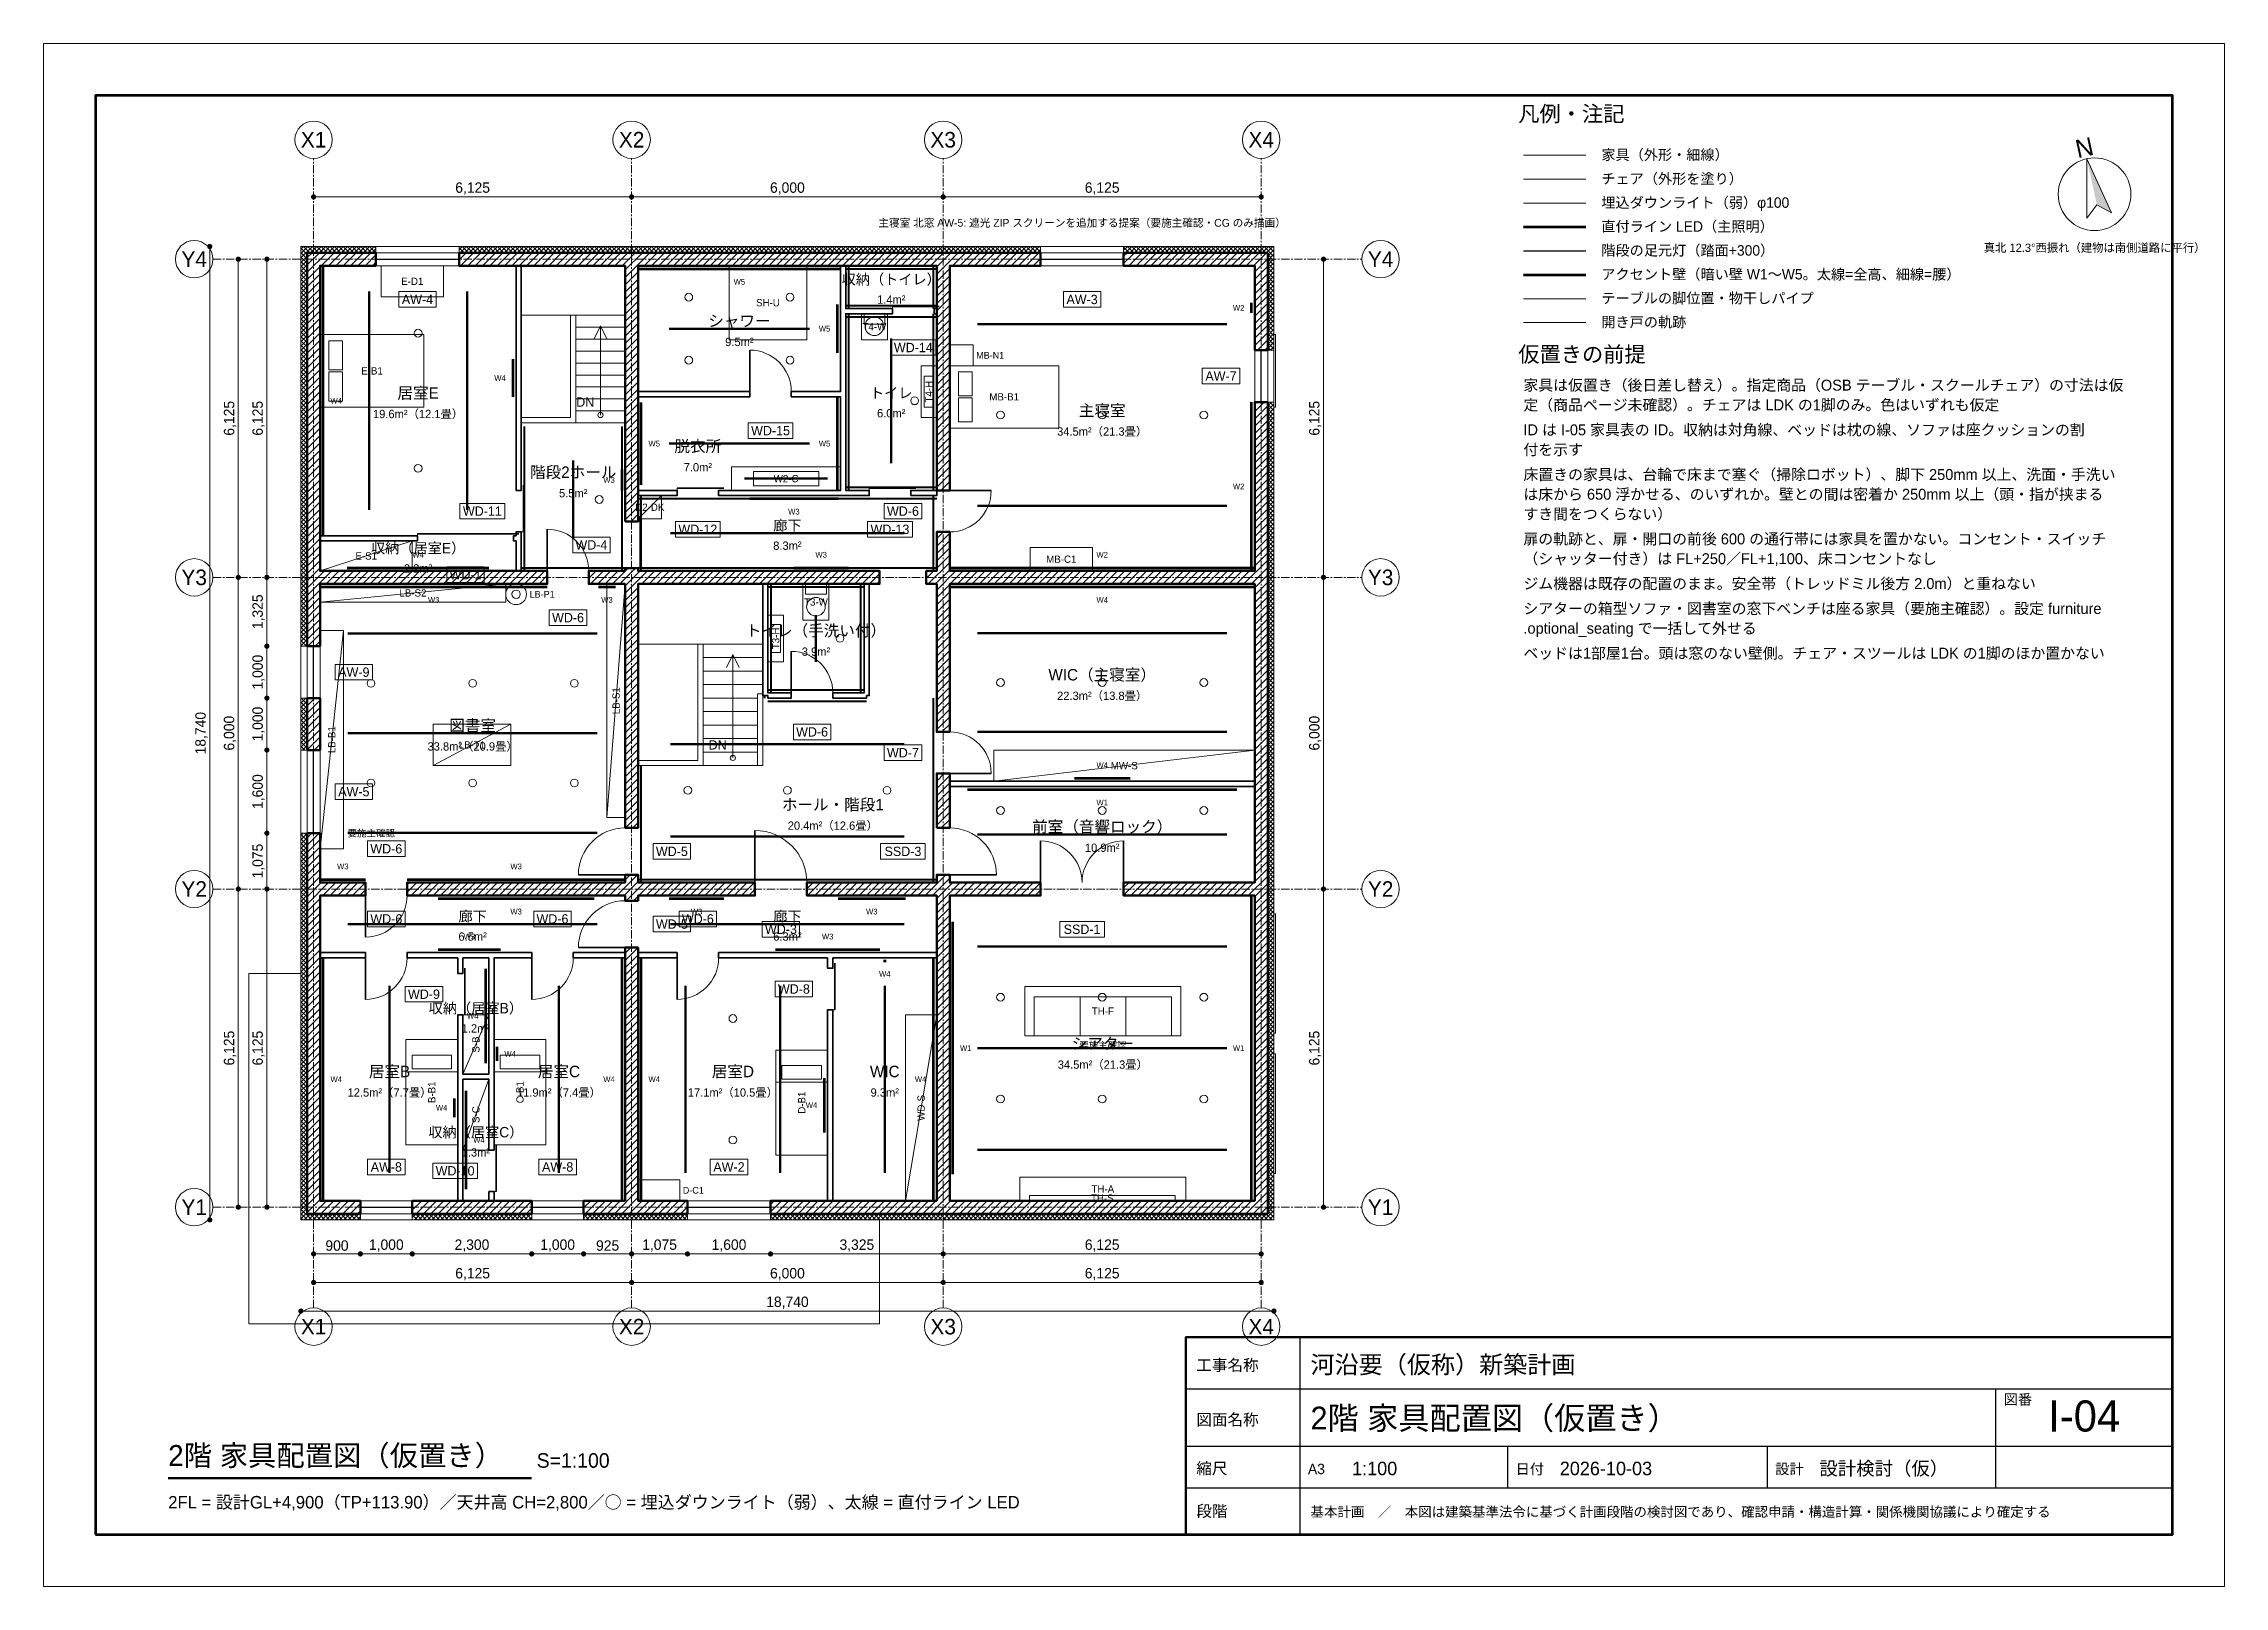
# Model space of a CAD drawing. Header units: millimetres. Extents: x 0 to 42000, y 0 to 29700.
import ezdxf
from ezdxf.enums import TextEntityAlignment as Align

# ---------------------------------------------------------------- set-up
doc = ezdxf.new("R2010")
doc.units = ezdxf.units.MM
doc.header["$LTSCALE"] = 50
doc.linetypes.add('CENTER', pattern=[5.08, 3.175, -0.635, 0.635, -0.635])
for name, color, linetype, lineweight in [('A-ACCENT', 1, 'Continuous', 90), ('A-CUT', 7, 'Continuous', 50), ('A-CUT-HATCH', 8, 'Continuous', 9), ('A-CUT-INS', 9, 'Continuous', 9), ('A-CUT-LGS', 7, 'Continuous', 35), ('A-DIMS', 7, 'Continuous', 13), ('A-DOOR', 5, 'Continuous', 18), ('A-FURN', 7, 'Continuous', 18), ('A-GLAZ', 5, 'Continuous', 18), ('A-GRID', 1, 'CENTER', 13), ('A-GRID-SYMB', 7, 'Continuous', 18), ('A-HIDDEN', 8, 'Continuous', 13), ('A-ROOM', 7, 'Continuous', 18), ('A-STRS', 7, 'Continuous', 18), ('A-SYMB', 7, 'Continuous', 18), ('A-TEXT', 7, 'Continuous', 18), ('A-VIS', 7, 'Continuous', 18), ('E-FOOT', 6, 'Continuous', 25), ('E-LINE', 4, 'Continuous', 70), ('E-LITE', 7, 'Continuous', 18), ('G-FRAME', 7, 'Continuous', 70), ('G-TITLE', 7, 'Continuous', 25)]:
    doc.layers.add(name, color=color, linetype=linetype, lineweight=lineweight)
doc.styles.add('JP', font='ipag.ttf')
doc.dimstyles.new('JIS', dxfattribs={"dimscale": 100, "dimtxt": 2, "dimasz": 1, "dimexe": 1, "dimexo": 1, "dimgap": 0.6, "dimtad": 1, "dimdec": 0, "dimtxsty": 'JP', "dimblk": 'DOT', "dimcen": 2.5, "dimclrd": 7, "dimclre": 7, "dimclrt": 7, "dimazin": 3, "dimtfac": 1, "dimtmove": 0, "dimatfit": 3, "dimlwd": 13, "dimlwe": 13})

# ---------------------------------------------------------------- blocks, each defined once
blk = doc.blocks.new('_DOT')
at = {"color": 0, "linetype": 'BYBLOCK'}
blk.add_line((-0.5, 0), (-1, 0), dxfattribs=at)
at = {"color": 0, "linetype": 'BYBLOCK', "const_width": 0.5}
blk.add_lwpolyline([(-0.25, 0, 1), (0.25, 0, 1)], format="xyb", close=True, dxfattribs=at)

msp = doc.modelspace()

# ---------------------------------------------------------------- hatches: boundary and pattern name
at = {"layer": 'A-CUT-HATCH'}
h = msp.add_hatch(dxfattribs=at)
h.set_pattern_fill('ANSI31', scale=31.496)
h.paths.add_polyline_path([(17200, 7425), (17200, 13300), (14700, 13300), (14700, 13550), (17200, 13550), (17200, 13700), (17450, 13700), (17450, 13550), (19200, 13550), (19200, 13300), (17450, 13300), (17450, 7425), (23325, 7425), (23325, 13300), (20800, 13300), (20800, 13550), (23325, 13550), (23325, 19300), (17450, 19300), (17450, 16450), (17200, 16450), (17200, 19300), (17000, 19300), (17000, 19550), (17200, 19550), (17200, 20300), (17450, 20300), (17450, 19550), (23325, 19550), (23325, 22800), (23575, 22800), (23575, 7425), (23575, 7175), (14000, 7175), (14000, 7425)])
h.paths.add_polyline_path([(23575, 25675), (23575, 25425), (23575, 23800), (23325, 23800), (23325, 25425), (20800, 25425), (20800, 25675)])
h.paths.add_polyline_path([(11200, 20500), (11200, 25425), (8000, 25425), (8000, 25675), (19200, 25675), (19200, 25425), (17450, 25425), (17450, 21100), (17200, 21100), (17200, 25425), (11450, 25425), (11450, 20500)])
h.paths.add_polyline_path([(17200, 14600), (17200, 15650), (17450, 15650), (17450, 14600)])
h.paths.add_polyline_path([(11200, 14600), (11200, 19300), (10500, 19300), (10500, 19550), (11200, 19550), (11200, 19600), (11450, 19600), (11450, 19550), (16100, 19550), (16100, 19300), (11450, 19300), (11450, 14600)])
h.paths.add_polyline_path([(11450, 13200), (11200, 13200), (11200, 13300), (7000, 13300), (7000, 13550), (11200, 13550), (11200, 13700), (11450, 13700), (11450, 13550), (13700, 13550), (13700, 13300), (11450, 13300)])
h.paths.add_polyline_path([(11450, 12300), (11450, 7425), (12400, 7425), (12400, 7175), (10400, 7175), (10400, 7425), (11200, 7425), (11200, 12300)])
h.paths.add_polyline_path([(5325, 18100), (5075, 18100), (5075, 25425), (5075, 25675), (6400, 25675), (6400, 25425), (5325, 25425), (5325, 19550), (9700, 19550), (9700, 19300), (5325, 19300)])
h.paths.add_polyline_path([(7100, 7175), (7100, 7425), (9400, 7425), (9400, 7175)])
h.paths.add_polyline_path([(5325, 14500), (5325, 13550), (6200, 13550), (6200, 13300), (5325, 13300), (5325, 7425), (6100, 7425), (6100, 7175), (5075, 7175), (5075, 7425), (5075, 14500)])
h.paths.add_polyline_path([(5075, 16100), (5075, 17100), (5325, 17100), (5325, 16100)])
at = {"layer": 'A-CUT-INS'}
h = msp.add_hatch(dxfattribs=at)
h.set_pattern_fill('ANSI37', scale=18.89764)
h.paths.add_polyline_path([(23575, 7175), (23575, 22800), (23695, 22800), (23695, 7175), (23695, 7055), (14000, 7055), (14000, 7175)])
h.paths.add_polyline_path([(23575, 25675), (20800, 25675), (20800, 25795), (23695, 25795), (23695, 25675), (23695, 23800), (23575, 23800)])
h.paths.add_polyline_path([(19200, 25675), (8000, 25675), (8000, 25795), (19200, 25795)])
h.paths.add_polyline_path([(12400, 7175), (12400, 7055), (10400, 7055), (10400, 7175)])
h.paths.add_polyline_path([(9400, 7055), (7100, 7055), (7100, 7175), (9400, 7175)])
h.paths.add_polyline_path([(4955, 25795), (6400, 25795), (6400, 25675), (5075, 25675), (5075, 18100), (4955, 18100), (4955, 25675)])
h.paths.add_polyline_path([(4955, 7055), (4955, 7175), (4955, 14500), (5075, 14500), (5075, 7175), (6100, 7175), (6100, 7055)])
h.paths.add_polyline_path([(5075, 17100), (5075, 16100), (4955, 16100), (4955, 17100)])
at = {"layer": 'A-SYMB'}
msp.add_hatch(color=7, dxfattribs=at).paths.add_polyline_path([(39351.1, 27484), (39544.7, 26594.8), (39828.7, 26441.7)])

# ---------------------------------------------------------------- linework, layer by layer
at = {"layer": 'A-ACCENT'}
msp.add_line((28500, 25250), (29700, 25250), dxfattribs=at)
at = {"layer": 'A-ACCENT', "lineweight": 90}
for points in [[(5385, 20225), (5385, 25425)], [(11450, 25365), (15350, 25365)], [(15290, 23746.8), (15290, 24678.2)], [(23265, 24516), (23265, 24709)], [(9040, 22898.5), (9040, 23626.5)], [(11510, 21207.6), (11510, 22792.4)], [(15290, 21100), (15290, 22900)], [(23265, 19550), (23265, 22800)], [(11140, 21100), (11140, 21500)], [(13600, 20940), (15300, 20940)], [(5847.5, 19610), (8577.5, 19610)], [(14450, 19610), (15500, 19610)], [(17450, 19610), (23325, 19610)], [(5325, 19240), (9700, 19240)], [(10683.6, 19240), (11016.4, 19240)], [(17450, 19240), (23325, 19240)], [(19851, 15560), (20924, 15560)], [(17791.3, 15340), (22983.7, 15340)], [(5325, 13610), (6200, 13610)], [(7000, 13610), (11200, 13610)], [(7600, 13240), (10600, 13240)], [(12050, 13240), (13100, 13240)], [(15300, 13240), (16600, 13240)], [(23265, 7425), (23265, 13300)], [(17510, 7934.3), (17510, 12790.7)], [(7600, 12260), (8800, 12260)], [(14097.3, 12260), (16102.7, 12260)], [(5385, 7425), (5385, 12100)], [(8515, 10074.5), (8515, 11888.5)], [(11140, 7425), (11140, 12100)], [(11510, 7425), (11510, 12100)], [(16173.5, 12040), (16226.5, 12040)], [(17140, 7425), (17140, 12100)], [(8735, 10116.1), (8735, 10383.9)], [(15040, 8740.5), (15040, 9784.5)], [(7915, 9031.1), (7915, 9393.9)], [(8135, 7649.7), (8135, 9538.3)]]:
    msp.add_lwpolyline(points, dxfattribs=at)
at = {"layer": 'A-ACCENT', "lineweight": 40}
for points in [[(15450, 25365), (17200, 25365)], [(15510, 24600), (15510, 25425)], [(17140, 24600), (17140, 25425)], [(15450, 24660), (17200, 24660)], [(15450, 24440), (17200, 24440)], [(15510, 21100), (15510, 24500)], [(17140, 21100), (17140, 24500)], [(9260, 19550), (9260, 22330)], [(11140, 21500), (11140, 22330)], [(11140, 19550), (11140, 21100)], [(11510, 19550), (11510, 21000)], [(15450, 21160), (17200, 21160)], [(17140, 19550), (17140, 21000)], [(11450, 20940), (13600, 20940)], [(15300, 20940), (17200, 20940)], [(9200, 19610), (11200, 19610)], [(11450, 19610), (14450, 19610)], [(15500, 19610), (17200, 19610)], [(13950, 19240), (15800, 19240)], [(14010, 17200), (14010, 19300)], [(15740, 17200), (15740, 19300)], [(13950, 17260), (15800, 17260)], [(13890, 17100), (13890, 17130)], [(13950, 17040), (15850, 17040)], [(17140, 13550), (17140, 17100)], [(11510, 13550), (11510, 15800)], [(11450, 13610), (17200, 13610)]]:
    msp.add_lwpolyline(points, dxfattribs=at)
at = {"layer": 'A-CUT'}
for points in [[(5325, 18100), (5075, 18100), (5075, 25425), (5075, 25675), (6400, 25675), (6400, 25425), (5325, 25425), (5325, 19550), (9700, 19550), (9700, 19300), (5325, 19300), (5325, 18100)], [(11200, 20500), (11200, 25425), (8000, 25425), (8000, 25675), (19200, 25675), (19200, 25425), (17450, 25425), (17450, 21100), (17200, 21100), (17200, 25425), (11450, 25425), (11450, 20500), (11200, 20500)], [(23575, 25675), (23575, 25425), (23575, 23800), (23325, 23800), (23325, 25425), (20800, 25425), (20800, 25675), (23575, 25675)], [(17200, 7425), (17200, 13300), (14700, 13300), (14700, 13550), (17200, 13550), (17200, 13700), (17450, 13700), (17450, 13550), (19200, 13550), (19200, 13300), (17450, 13300), (17450, 7425), (23325, 7425), (23325, 13300), (20800, 13300), (20800, 13550), (23325, 13550), (23325, 19300), (17450, 19300), (17450, 16450), (17200, 16450), (17200, 19300), (17000, 19300), (17000, 19550), (17200, 19550), (17200, 20300), (17450, 20300), (17450, 19550), (23325, 19550), (23325, 22800), (23575, 22800), (23575, 7425), (23575, 7175), (14000, 7175), (14000, 7425), (17200, 7425)], [(11200, 14600), (11200, 19300), (10500, 19300), (10500, 19550), (11200, 19550), (11200, 19600), (11450, 19600), (11450, 19550), (16100, 19550), (16100, 19300), (11450, 19300), (11450, 14600), (11200, 14600)], [(5075, 16100), (5075, 17100), (5325, 17100), (5325, 16100), (5075, 16100)], [(17200, 14600), (17200, 15650), (17450, 15650), (17450, 14600), (17200, 14600)], [(5325, 14500), (5325, 13550), (6200, 13550), (6200, 13300), (5325, 13300), (5325, 7425), (6100, 7425), (6100, 7175), (5075, 7175), (5075, 7425), (5075, 14500), (5325, 14500)], [(11450, 13200), (11200, 13200), (11200, 13300), (7000, 13300), (7000, 13550), (11200, 13550), (11200, 13700), (11450, 13700), (11450, 13550), (13700, 13550), (13700, 13300), (11450, 13300), (11450, 13200)], [(11450, 12300), (11450, 7425), (12400, 7425), (12400, 7175), (10400, 7175), (10400, 7425), (11200, 7425), (11200, 12300), (11450, 12300)], [(7100, 7175), (7100, 7425), (9400, 7425), (9400, 7175), (7100, 7175)]]:
    msp.add_lwpolyline(points, dxfattribs=at)
at = {"layer": 'A-CUT-LGS', "lineweight": 18}
for points in [[(4955, 25795), (6400, 25795), (6400, 25675), (5075, 25675), (5075, 18100), (4955, 18100), (4955, 25675), (4955, 25795)], [(19200, 25675), (8000, 25675), (8000, 25795), (19200, 25795), (19200, 25675)], [(23575, 25675), (20800, 25675), (20800, 25795), (23695, 25795), (23695, 25675), (23695, 23800), (23575, 23800), (23575, 25675)], [(23575, 7175), (23575, 22800), (23695, 22800), (23695, 7175), (23695, 7055), (14000, 7055), (14000, 7175), (23575, 7175)], [(5075, 17100), (5075, 16100), (4955, 16100), (4955, 17100), (5075, 17100)], [(4955, 7055), (4955, 7175), (4955, 14500), (5075, 14500), (5075, 7175), (6100, 7175), (6100, 7055), (4955, 7055)], [(9400, 7055), (7100, 7055), (7100, 7175), (9400, 7175), (9400, 7055)], [(12400, 7175), (12400, 7055), (10400, 7055), (10400, 7175), (12400, 7175)]]:
    msp.add_lwpolyline(points, dxfattribs=at)
at = {"layer": 'A-CUT-LGS'}
for points in [[(9200, 21100), (9100, 21100), (9100, 25425), (9200, 25425), (9200, 21100)], [(14400, 22900), (14400, 23000), (15350, 23000), (15350, 25425), (15450, 25425), (15450, 24600), (16350, 24600), (16350, 24500), (15450, 24500), (15450, 21100), (15900, 21100), (15900, 21000), (13000, 21000), (13000, 21100), (15350, 21100), (15350, 22900), (14400, 22900)], [(17150, 24500), (17150, 24600), (17200, 24600), (17200, 24500), (17150, 24500)], [(11450, 22900), (11450, 23000), (13600, 23000), (13600, 22900), (11450, 22900)], [(11450, 21000), (11450, 21100), (12200, 21100), (12200, 21000), (11450, 21000)], [(16700, 21000), (16700, 21100), (17200, 21100), (17200, 21000), (16700, 21000)], [(5325, 20125), (5325, 20225), (7200, 20225), (7200, 20125), (5325, 20125)], [(9100, 19550), (9100, 20125), (9050, 20125), (9050, 20225), (9100, 20225), (9100, 20300), (9200, 20300), (9200, 19550), (9100, 19550)], [(13950, 17100), (13950, 17150), (13850, 17150), (13850, 19300), (13950, 19300), (13950, 17200), (14400, 17200), (14400, 17100), (13950, 17100)], [(15200, 17100), (15200, 17200), (15800, 17200), (15800, 19300), (15900, 19300), (15900, 17150), (15850, 17150), (15850, 17100), (15200, 17100)], [(17450, 15400), (17450, 15500), (23325, 15500), (23325, 15400), (17450, 15400)], [(5325, 12100), (5325, 12200), (6200, 12200), (6200, 12100), (5325, 12100)], [(8075, 9863), (8575, 9863), (8575, 12100), (8075, 12100), (8075, 11800), (7975, 11800), (7975, 12100), (7000, 12100), (7000, 12200), (9400, 12200), (9400, 12100), (8675, 12100), (8675, 8400), (8575, 8400), (8575, 9763), (8075, 9763), (8075, 7425), (7975, 7425), (7975, 11000), (8075, 11000), (8075, 9863)], [(11200, 12100), (10200, 12100), (10200, 12200), (11200, 12200), (11200, 12100)], [(11450, 12100), (11450, 12200), (12200, 12200), (12200, 12100), (11450, 12100)], [(15100, 12100), (13000, 12100), (13000, 12200), (17200, 12200), (17200, 12100), (15200, 12100), (15200, 11900), (15100, 11900), (15100, 12100)], [(15100, 7425), (15100, 11100), (15200, 11100), (15200, 7425), (15100, 7425)], [(8675, 7425), (8575, 7425), (8575, 7600), (8675, 7600), (8675, 7425)]]:
    msp.add_lwpolyline(points, dxfattribs=at)
at = {"layer": 'A-DOOR'}
for p, q in [((16350, 24640), (16350, 24500)), ((28500, 24330), (29700, 24330)), ((12200, 21140), (12200, 21000)), ((15900, 21140), (15900, 21000)), ((7200, 20265), (7200, 20125)), ((9240, 20300), (9100, 20300)), ((11490, 19600), (11200, 19600)), ((8115, 11000), (7975, 11000)), ((15240, 11100), (15100, 11100)), ((8715, 7600), (8575, 7600))]:
    msp.add_line(p, q, dxfattribs=at)
at = {"layer": 'A-DOOR', "lineweight": 35}
for p, q in [((13600, 23000), (13600, 23800)), ((17450, 21100), (18250, 21100)), ((9700, 19550), (9700, 20350)), ((14400, 17200), (14400, 18000)), ((17450, 15650), (18250, 15650)), ((13700, 13550), (13700, 14550)), ((19200, 13550), (19200, 14350)), ((20800, 13550), (20800, 14350)), ((11200, 13700), (10300, 13700)), ((17450, 13700), (18350, 13700)), ((6200, 13300), (6200, 12500)), ((11200, 12300), (10300, 12300)), ((6200, 12100), (6200, 11300)), ((9400, 12100), (9400, 11300)), ((12200, 12100), (12200, 11300))]:
    msp.add_line(p, q, dxfattribs=at)
for points in [[(16350, 24640), (17250, 24640)], [(9240, 20300), (9240, 21200)], [(12200, 21140), (13100, 21140)], [(15900, 21140), (16800, 21140)], [(11490, 19600), (11490, 20600)], [(7200, 20265), (9150, 20265)], [(8115, 11000), (8115, 11900)], [(15240, 11100), (15240, 12000)], [(8715, 7600), (8715, 8500)]]:
    msp.add_lwpolyline(points, dxfattribs=at)
at = {"layer": 'A-DOOR'}
for points in [[(23695, 24099.5), (23695, 24100), (23725, 24100), (23725, 22700), (23695, 22700), (23695, 22700.5)], [(23695, 12949.5), (23695, 12950), (23725, 12950), (23725, 10650), (23695, 10650), (23695, 10650.5)], [(23695, 10249.5), (23695, 10250), (23725, 10250), (23725, 7950), (23695, 7950), (23695, 7950.5)]]:
    msp.add_lwpolyline(points, dxfattribs=at)
for centre, radius, start, end in [((13600, 23000), 800, 0, 90), ((17450, 21100), 800, 270, 0), ((9700, 19550), 800, 0, 90), ((14400, 17200), 800, 0, 90), ((17450, 15650), 800, 0, 90), ((11200, 13700), 900, 90, 180), ((13700, 13550), 1000, 0, 90), ((17450, 13700), 900, 0, 90), ((19200, 13550), 800, 0, 90), ((20800, 13550), 800, 90, 180), ((6200, 13300), 800, 270, 0), ((11200, 12300), 900, 90, 180), ((6200, 12100), 800, 270, 0), ((9400, 12100), 800, 270, 0), ((12200, 12100), 800, 270, 0)]:
    msp.add_arc(centre, radius, start, end, dxfattribs=at)
at = {"layer": 'A-FURN'}
for p, q in [((28500, 27550), (29700, 27550)), ((28500, 27090), (29700, 27090)), ((11450, 20550), (11900, 21000)), ((5325, 19550), (7100, 20125)), ((5325, 18950), (8900, 19300)), ((10850, 14800), (11200, 19300)), ((5325, 14200), (5775, 18400)), ((7500, 15800), (9000, 16600)), ((18300, 15500), (23325, 16100)), ((19960, 10600), (19960, 11350)), ((20840, 10600), (20840, 11350)), ((8075, 9863), (8575, 11000)), ((16600, 7425), (17200, 11000)), ((6975, 9905), (7975, 9905)), ((8075, 8400), (8575, 9763)), ((8675, 9905), (9675, 9905)), ((14100, 9705), (15100, 9705))]:
    msp.add_line(p, q, dxfattribs=at)
for points in [[(6500, 24825), (7700, 24825), (7700, 25425), (6500, 25425)], [(13200, 24000), (14700, 24000), (14700, 25425), (13200, 25425)], [(15750, 24000), (16250, 24000), (16250, 24500), (15750, 24500)], [(15800, 24300), (16200, 24300), (16200, 24500), (15800, 24500)], [(5325, 22700), (7325, 22700), (7325, 24100), (5325, 24100)], [(5495, 23420), (5755, 23420), (5755, 23980), (5495, 23980)], [(17450, 23500), (17900, 23500), (17900, 23900), (17450, 23900)], [(5495, 22820), (5755, 22820), (5755, 23380), (5495, 23380)], [(16900, 22500), (17200, 22500), (17200, 23500), (16900, 23500)], [(16960, 22700), (17140, 22700), (17140, 23300), (16960, 23300)], [(17450, 22300), (19550, 22300), (19550, 23500), (17450, 23500)], [(17620, 22920), (17880, 22920), (17880, 23380), (17620, 23380)], [(17620, 22420), (17880, 22420), (17880, 22880), (17620, 22880)], [(13250, 21100), (15350, 21100), (15350, 21550), (13250, 21550)], [(13670, 21190), (14930, 21190), (14930, 21460), (13670, 21460)], [(11450, 20550), (11900, 20550), (11900, 21000), (11450, 21000)], [(5325, 19550), (7100, 19550), (7100, 20125), (5325, 20125)], [(19000, 19550), (20200, 19550), (20200, 20000), (19000, 20000)], [(5325, 18950), (8900, 18950), (8900, 19300), (5325, 19300)], [(10850, 14800), (11200, 14800), (11200, 19300), (10850, 19300)], [(14625, 18600), (15125, 18600), (15125, 19300), (14625, 19300)], [(14675, 19100), (15075, 19100), (15075, 19300), (14675, 19300)], [(13950, 17800), (14250, 17800), (14250, 18700), (13950, 18700)], [(14010, 17980), (14190, 17980), (14190, 18520), (14010, 18520)], [(5325, 14200), (5775, 14200), (5775, 18400), (5325, 18400)], [(7500, 15800), (9000, 15800), (9000, 16600), (7500, 16600)], [(18300, 15500), (23325, 15500), (23325, 16100), (18300, 16100)], [(18900, 10600), (21900, 10600), (21900, 11550), (18900, 11550)], [(19080, 10600), (21720, 10600), (21720, 11350), (19080, 11350)], [(8075, 9863), (8575, 9863), (8575, 11000), (8075, 11000)], [(16600, 7425), (17200, 7425), (17200, 11000), (16600, 11000)], [(6975, 8500), (7975, 8500), (7975, 10525), (6975, 10525)], [(8675, 8500), (9675, 8500), (9675, 10525), (8675, 10525)], [(7095, 9965), (7855, 9965), (7855, 10225), (7095, 10225)], [(8795, 9965), (9555, 9965), (9555, 10225), (8795, 10225)], [(14100, 8300), (15100, 8300), (15100, 10325), (14100, 10325)], [(8075, 8400), (8575, 8400), (8575, 9763), (8075, 9763)], [(14220, 9765), (14980, 9765), (14980, 10025), (14220, 10025)], [(11450, 7425), (12250, 7425), (12250, 7825), (11450, 7825)], [(18800, 7425), (22000, 7425), (22000, 7875), (18800, 7875)], [(18990, 7425), (21790, 7425), (21790, 7525), (18990, 7525)]]:
    msp.add_lwpolyline(points, close=True, dxfattribs=at)
for centre, radius in [((16000, 24260), 180), ((9100, 19100), 200), ((9100, 19100), 80), ((14875, 18860), 180)]:
    msp.add_circle(centre, radius, dxfattribs=at)
at = {"layer": 'A-GLAZ', "lineweight": 25}
for points in [[(6400, 25550), (8000, 25550)], [(19200, 25550), (20800, 25550)], [(23450, 22800), (23450, 23800)], [(5200, 17100), (5200, 18100)], [(5200, 14500), (5200, 16100)], [(6100, 7300), (7100, 7300)], [(9400, 7300), (10400, 7300)], [(12400, 7300), (14000, 7300)]]:
    msp.add_lwpolyline(points, dxfattribs=at)
at = {"layer": 'A-GRID'}
for p, q in [((5200, 5360), (5200, 27490)), ((11325, 5360), (11325, 27490)), ((17325, 5360), (17325, 27490)), ((23450, 5360), (23450, 27490)), ((3260, 25550), (25390, 25550)), ((3260, 19425), (25390, 19425)), ((3260, 13425), (25390, 13425)), ((3260, 7300), (25390, 7300))]:
    msp.add_line(p, q, dxfattribs=at)
at = {"layer": 'A-GRID-SYMB'}
for centre in [(5200, 27850), (11325, 27850), (17325, 27850), (23450, 27850), (2900, 25550), (25750, 25550), (2900, 19425), (25750, 19425), (2900, 13425), (25750, 13425), (2900, 7300), (25750, 7300), (5200, 5000), (11325, 5000), (17325, 5000), (23450, 5000)]:
    msp.add_circle(centre, 360, dxfattribs=at)
at = {"layer": 'A-HIDDEN'}
msp.add_line((28500, 24790), (29700, 24790), dxfattribs=at)
at = {"layer": 'A-STRS'}
for points in [[(9200, 25425), (11200, 25425), (11200, 24470), (10250, 24470), (10150, 24470), (9200, 24470), (9200, 25425)], [(10250, 24470), (11200, 24470), (11200, 24240), (10250, 24240), (10250, 24470)], [(10250, 24240), (11200, 24240), (11200, 24010), (10250, 24010), (10250, 24240)], [(10250, 24010), (11200, 24010), (11200, 23780), (10250, 23780), (10250, 24010)], [(10605, 24020), (10725, 24270), (10845, 24020)], [(10725, 22550), (10725, 24270)], [(10250, 23780), (11200, 23780), (11200, 23550), (10250, 23550), (10250, 23780)], [(10250, 23550), (11200, 23550), (11200, 23320), (10250, 23320), (10250, 23550)], [(10250, 23320), (11200, 23320), (11200, 23090), (10250, 23090), (10250, 23320)], [(10250, 23090), (11200, 23090), (11200, 22860), (10250, 22860), (10250, 23090)], [(10250, 22860), (11200, 22860), (11200, 22630), (10250, 22630), (10250, 22860)], [(10250, 22500), (10250, 22630), (11200, 22630), (11200, 22400), (10250, 22400), (10250, 22500)], [(11450, 19300), (13850, 19300), (13850, 18140), (12700, 18140), (12600, 18140), (11450, 18140), (11450, 19300)], [(12700, 18140), (13850, 18140), (13850, 17880), (12700, 17880), (12700, 18140)], [(12700, 17880), (13850, 17880), (13850, 17620), (12700, 17620), (12700, 17880)], [(13155, 17690), (13275, 17940), (13395, 17690)], [(13275, 15950), (13275, 17940)], [(12700, 17620), (13850, 17620), (13850, 17360), (12700, 17360), (12700, 17620)], [(13750, 17100.5), (13750, 17100), (12700, 17100), (12700, 17360), (13850, 17360), (13850, 17185), (13849.5, 17185)], [(13750, 16840.5), (13750, 16840), (12700, 16840), (12700, 17100), (13750, 17100), (13750, 17099.5)], [(13750, 16580.5), (13750, 16580), (12700, 16580), (12700, 16840), (13750, 16840), (13750, 16839.5)], [(13750, 16320.5), (13750, 16320), (12700, 16320), (12700, 16580), (13750, 16580), (13750, 16579.5)], [(13750, 16060.5), (13750, 16060), (12700, 16060), (12700, 16320), (13750, 16320), (13750, 16319.5)], [(13750, 15800.5), (13750, 15800), (12700, 15800), (12700, 15900), (12700, 16060), (13750, 16060), (13750, 16059.5)]]:
    msp.add_lwpolyline(points, dxfattribs=at)
for centre in [(10725, 22550), (13275, 15950)]:
    msp.add_circle(centre, 50, dxfattribs=at)
at = {"layer": 'A-SYMB', "lineweight": 50}
msp.add_line((2400, 2080), (9396, 2080), dxfattribs=at)
at = {"layer": 'A-SYMB'}
msp.add_lwpolyline([(39351.1, 27484), (39349.9, 26337.5), (39544.7, 26594.8), (39828.7, 26441.7)], close=True, dxfattribs=at)
msp.add_circle((39500, 26800), 700, dxfattribs=at)
at = {"layer": 'A-TEXT'}
for points in [[(6839.2, 24625), (7560.8, 24625), (7560.8, 24925), (6839.2, 24925)], [(19639.2, 24625), (20360.8, 24625), (20360.8, 24925), (19639.2, 24925)], [(16319, 23700), (17181, 23700), (17181, 24000), (16319, 24000)], [(22314.2, 23150), (23035.8, 23150), (23035.8, 23450), (22314.2, 23450)], [(13569, 22100), (14431, 22100), (14431, 22400), (13569, 22400)], [(8019, 20550), (8881, 20550), (8881, 20850), (8019, 20850)], [(16189.2, 20550), (16910.8, 20550), (16910.8, 20850), (16189.2, 20850)], [(10189.2, 19900), (10910.8, 19900), (10910.8, 20200), (10189.2, 20200)], [(12169, 20200), (13031, 20200), (13031, 20500), (12169, 20500)], [(15869, 20200), (16731, 20200), (16731, 20500), (15869, 20500)], [(7764.2, 19325), (8485.8, 19325), (8485.8, 19625), (7764.2, 19625)], [(9739.2, 18500), (10460.8, 18500), (10460.8, 18800), (9739.2, 18800)], [(5614.2, 17450), (6335.8, 17450), (6335.8, 17750), (5614.2, 17750)], [(14439.2, 16300), (15160.8, 16300), (15160.8, 16600), (14439.2, 16600)], [(16189.2, 15900), (16910.8, 15900), (16910.8, 16200), (16189.2, 16200)], [(5614.2, 15150), (6335.8, 15150), (6335.8, 15450), (5614.2, 15450)], [(6239.2, 14050), (6960.8, 14050), (6960.8, 14350), (6239.2, 14350)], [(11739.2, 14000), (12460.8, 14000), (12460.8, 14300), (11739.2, 14300)], [(16119, 14000), (16981, 14000), (16981, 14300), (16119, 14300)], [(6239.2, 12700), (6960.8, 12700), (6960.8, 13000), (6239.2, 13000)], [(9439.2, 12700), (10160.8, 12700), (10160.8, 13000), (9439.2, 13000)], [(11739.2, 12600), (12460.8, 12600), (12460.8, 12900), (11739.2, 12900)], [(12239.2, 12700), (12960.8, 12700), (12960.8, 13000), (12239.2, 13000)], [(13839.2, 12500), (14560.8, 12500), (14560.8, 12800), (13839.2, 12800)], [(19569, 12500), (20431, 12500), (20431, 12800), (19569, 12800)], [(6964.2, 11250), (7685.8, 11250), (7685.8, 11550), (6964.2, 11550)], [(14089.2, 11350), (14810.8, 11350), (14810.8, 11650), (14089.2, 11650)], [(6239.2, 7925), (6960.8, 7925), (6960.8, 8225), (6239.2, 8225)], [(7494, 7850), (8356, 7850), (8356, 8150), (7494, 8150)], [(9539.2, 7925), (10260.8, 7925), (10260.8, 8225), (9539.2, 8225)], [(12839.2, 7925), (13560.8, 7925), (13560.8, 8225), (12839.2, 8225)]]:
    msp.add_lwpolyline(points, close=True, dxfattribs=at)
at = {"layer": 'A-VIS'}
for points in [[(8000, 25675), (6400, 25675), (6400, 25795), (8000, 25795), (8000, 25675)], [(8000, 25425), (6400, 25425), (6400, 25675), (8000, 25675), (8000, 25425)], [(20800, 25675), (19200, 25675), (19200, 25795), (20800, 25795), (20800, 25675)], [(20800, 25425), (19200, 25425), (19200, 25675), (20800, 25675), (20800, 25425)], [(9200, 22500), (10150, 22500), (10150, 24470), (10250, 24470), (10250, 22500), (10250, 22400), (10150, 22400), (9200, 22400), (9200, 22500)], [(23575, 22800), (23325, 22800), (23325, 23800), (23575, 23800), (23575, 22800)], [(23695, 22800), (23575, 22800), (23575, 23800), (23695, 23800), (23695, 22800)], [(9200, 22399.5), (9200, 22400), (10150, 22400), (10250, 22400), (11200, 22400), (11200, 22399.5)], [(5075, 17100), (4955, 17100), (4955, 18100), (5075, 18100), (5075, 17100)], [(5325, 17100), (5075, 17100), (5075, 18100), (5325, 18100), (5325, 17100)], [(12600, 15900), (12600, 18140), (12700, 18140), (12700, 15900), (12700, 15800), (12600, 15800), (11450, 15800), (11450, 15900), (12600, 15900)], [(11450, 15799.5), (11450, 15800), (12600, 15800), (12700, 15800), (13750, 15800), (13850, 15800), (13850, 17150), (13850.5, 17150)], [(13850, 17185), (13850, 17150), (13850, 15800), (13750, 15800), (13750, 17185), (13850, 17185)], [(5075, 14500), (4955, 14500), (4955, 16100), (5075, 16100), (5075, 14500)], [(5325, 14500), (5075, 14500), (5075, 16100), (5325, 16100), (5325, 14500)], [(13800, 7055), (14000, 7055), (14800, 7055), (16100, 7055), (16100, 5055), (12500, 5055), (3955, 5055), (3955, 7055), (3955, 11800), (4955, 11800), (4955, 11300), (4955, 7425), (4955, 7175), (4955, 7055), (5075, 7055), (6100, 7055), (7100, 7055), (9200, 7055), (9400, 7055), (10400, 7055), (12400, 7055), (12500, 7055), (13800, 7055)], [(7100, 7175), (6100, 7175), (6100, 7425), (7100, 7425), (7100, 7175)], [(7100, 7055), (6100, 7055), (6100, 7175), (7100, 7175), (7100, 7055)], [(10400, 7175), (9400, 7175), (9400, 7425), (10400, 7425), (10400, 7175)], [(10400, 7055), (9400, 7055), (9400, 7175), (10400, 7175), (10400, 7055)], [(14000, 7175), (12400, 7175), (12400, 7425), (14000, 7425), (14000, 7175)], [(14000, 7055), (12400, 7055), (12400, 7175), (14000, 7175), (14000, 7055)]]:
    msp.add_lwpolyline(points, dxfattribs=at)
at = {"layer": 'E-FOOT'}
msp.add_line((28500, 25710), (29700, 25710), dxfattribs=at)
at = {"layer": 'E-LINE'}
msp.add_line((28500, 26170), (29700, 26170), dxfattribs=at)
at = {"layer": 'E-LINE', "lineweight": 50}
for points in [[(6269, 20725), (6269, 24925)], [(8156, 20725), (8156, 24925)], [(12050, 24212), (14750, 24212)], [(16325, 21625), (16325, 24025)], [(17988, 24300), (22788, 24300)], [(12050, 22000), (14750, 22000)], [(10200, 20175), (10200, 21675)], [(13500, 21325), (15100, 21325)], [(17988, 20800), (22788, 20800)], [(12075, 20275), (16575, 20275)], [(14875, 17800), (14875, 18700)], [(5862, 18342), (10662, 18342)], [(17988, 18350), (22788, 18350)], [(5862, 16425), (10662, 16425)], [(17988, 16450), (22788, 16450)], [(12075, 16212), (16575, 16212)], [(5862, 14508), (10662, 14508)], [(12075, 14438), (16575, 14438)], [(17988, 14475), (22788, 14475)], [(5862, 12750), (10662, 12750)], [(12075, 12750), (16575, 12750)], [(17988, 12321), (22788, 12321)], [(6662, 7962), (6662, 11562)], [(9925, 7962), (9925, 11562)], [(12362, 7962), (12362, 11562)], [(14188, 7962), (14188, 11562)], [(16200, 7962), (16200, 11562)], [(17988, 10362), (22788, 10362)], [(17988, 8404), (22788, 8404)]]:
    msp.add_lwpolyline(points, dxfattribs=at)
at = {"layer": 'E-LITE'}
msp.add_line((28500, 26630), (29700, 26630), dxfattribs=at)
for centre in [(12425, 24818.2), (14375, 24818.2), (7212.5, 24125), (12425, 23605.8), (14375, 23605.8), (16775, 22825), (18429.2, 22550), (20387.5, 22550), (22345.8, 22550), (7212.5, 21525), (10700, 20925), (15337.5, 18250), (6304.2, 17383.5), (8262.5, 17383.5), (10220.8, 17383.5), (18429.2, 17400), (20387.5, 17400), (22345.8, 17400), (6304.2, 15466.5), (8262.5, 15466.5), (10220.8, 15466.5), (12408.3, 15325), (14325, 15325), (16241.7, 15325), (18429.2, 14937.5), (20387.5, 14937.5), (22345.8, 14937.5), (18429.2, 11341.5), (20387.5, 11341.5), (22345.8, 11341.5), (13275, 10931.2), (18429.2, 9383), (20387.5, 9383), (22345.8, 9383), (13275, 8593.8)]:
    msp.add_circle(centre, 75, dxfattribs=at)
at = {"layer": 'G-FRAME', "lineweight": 0}
msp.add_lwpolyline([(0, 0), (42000, 0), (42000, 29700), (0, 29700)], close=True, dxfattribs=at)
at = {"layer": 'G-FRAME'}
msp.add_lwpolyline([(1000, 1000), (41000, 1000), (41000, 28700), (1000, 28700)], close=True, dxfattribs=at)
at = {"layer": 'G-TITLE'}
for p, q in [((24200, 1000), (24200, 4800)), ((22000, 3800), (41000, 3800)), ((37600, 1900), (37600, 3800)), ((22000, 2700), (41000, 2700)), ((24200, 1900), (24200, 2700)), ((28200, 1900), (28200, 2700)), ((33200, 1900), (33200, 2700)), ((22000, 1900), (41000, 1900))]:
    msp.add_line(p, q, dxfattribs=at)
at = {"layer": 'G-TITLE', "lineweight": 50}
msp.add_lwpolyline([(22000, 1000), (41000, 1000), (41000, 4800), (22000, 4800)], close=True, dxfattribs=at)

# ---------------------------------------------------------------- texts
at = {"layer": 'A-FURN', "style": 'JP'}
for s, p in [('E-D1', (7100, 25125)), ('SH-U', (13950, 24712.5)), ('T4-W', (16000, 24250)), ('E-B1', (6325, 23400)), ('MB-B1', (18500, 22900)), ('W2-C', (14300, 21325)), ('D2-DK', (11675, 20775)), ('E-S1', (6212.5, 19837.5)), ('MB-C1', (19600, 19775)), ('LB-S2', (7112.5, 19125)), ('T3-W', (14875, 18950)), ('LB-T1', (8250, 16200)), ('MW-S', (20812.5, 15800)), ('TH-F', (20400, 11075)), ('TH-A', (20400, 7650)), ('TH-S', (20390, 7475))]:
    msp.add_text(s, height=140, dxfattribs=at).set_placement(p, align=Align.MIDDLE_CENTER)
for s, p in [('MB-N1', (17960, 23700)), ('LB-P1', (9360, 19100)), ('D-C1', (12310, 7625))]:
    msp.add_text(s, height=130, dxfattribs=at).set_placement(p, align=Align.MIDDLE_LEFT)
for s, p in [('T4-H', (17050, 23000)), ('T3-H', (14100, 18250)), ('LB-S1', (11025, 17050)), ('LB-B1', (5550, 16300)), ('S-B', (8325, 10431.5)), ('B-B1', (7475, 9512.5)), ('C-B1', (9175, 9512.5)), ('D-B1', (14600, 9312.5)), ('WD-S', (16900, 9212.5)), ('S-C', (8325, 9081.5))]:
    msp.add_text(s, height=140, rotation=90, dxfattribs=at).set_placement(p, align=Align.MIDDLE_CENTER)
at = {"layer": 'A-GRID-SYMB', "style": 'JP'}
for s, p in [('X1', (5200, 27850)), ('X2', (11325, 27850)), ('X3', (17325, 27850)), ('X4', (23450, 27850)), ('Y4', (2900, 25550)), ('Y4', (25750, 25550)), ('Y3', (2900, 19425)), ('Y3', (25750, 19425)), ('Y2', (2900, 13425)), ('Y2', (25750, 13425)), ('Y1', (2900, 7300)), ('Y1', (25750, 7300)), ('X1', (5200, 5000)), ('X2', (11325, 5000)), ('X3', (17325, 5000)), ('X4', (23450, 5000))]:
    msp.add_text(s, height=300, dxfattribs=at).set_placement(p, align=Align.MIDDLE_CENTER)
at = {"layer": 'A-ROOM', "style": 'JP'}
for s, height, p in [('収納（トイレ）', 200, (16325, 25162.5)), ('1.4m²', 160, (16325, 24772.5)), ('シャワー', 220, (13400, 24362.5)), ('9.5m²', 160, (13400, 23957.5)), ('居室E', 220, (7212.5, 22975)), ('トイレ', 200, (16325, 22975)), ('主寝室', 220, (20387.5, 22637.5)), ('19.6m²（12.1畳）', 160, (7212.5, 22570)), ('6.0m²', 160, (16325, 22585)), ('34.5m²（21.3畳）', 160, (20387.5, 22232.5)), ('脱衣所', 220, (12600, 21950)), ('階段2ホール', 220, (10200, 21450)), ('7.0m²', 160, (12600, 21545)), ('5.5m²', 160, (10200, 21045)), ('廊下', 200, (14325, 20425)), ('収納（居室E）', 200, (7212.5, 19987.5)), ('8.3m²', 160, (14325, 20035)), ('2.2m²', 160, (7212.5, 19597.5)), ('トイレ（手洗い付）', 220, (14875, 18400)), ('3.9m²', 160, (14875, 17995)), ('WIC（主寝室）', 220, (20387.5, 17550)), ('22.3m²（13.8畳）', 160, (20387.5, 17145)), ('図書室', 220, (8262.5, 16575)), ('33.8m²（20.9畳）', 160, (8262.5, 16170)), ('ホール・階段1', 220, (15200, 15050)), ('20.4m²（12.6畳）', 160, (15200, 14645)), ('前室（音響ロック）', 220, (20387.5, 14625)), ('10.9m²', 160, (20387.5, 14220)), ('廊下', 200, (8262.5, 12900)), ('廊下', 200, (14325, 12900)), ('6.5m²', 160, (8262.5, 12510)), ('6.3m²', 160, (14325, 12510)), ('収納（居室B）', 200, (8325, 11131.5)), ('1.2m²', 160, (8325, 10741.5)), ('シアター', 220, (20400, 10450)), ('34.5m²（21.3畳）', 160, (20400, 10045)), ('居室B', 220, (6662.5, 9912.5)), ('居室C', 220, (9925, 9912.5)), ('居室D', 220, (13275, 9912.5)), ('WIC', 220, (16200, 9912.5)), ('12.5m²（7.7畳）', 160, (6662.5, 9507.5)), ('11.9m²（7.4畳）', 160, (9925, 9507.5)), ('17.1m²（10.5畳）', 160, (13275, 9507.5)), ('9.3m²', 160, (16200, 9507.5)), ('収納（居室C）', 200, (8325, 8744)), ('1.3m²', 160, (8325, 8354))]:
    msp.add_text(s, height=height, dxfattribs=at).set_placement(p, align=Align.MIDDLE_CENTER)
at = {"layer": 'A-STRS', "style": 'JP'}
for p in [(10605, 22800), (13155, 16200)]:
    msp.add_text('DN', height=180, dxfattribs=at).set_placement(p, align=Align.MIDDLE_RIGHT)
at = {"layer": 'A-SYMB', "style": 'JP'}
msp.add_text('N', height=350, rotation=12.27877, dxfattribs=at).set_placement((39304.3, 27699), align=Align.MIDDLE_CENTER)
msp.add_text('真北 12.3°西振れ（建物は南側道路に平行）', height=160, dxfattribs=at).set_placement((39500, 25850), align=Align.TOP_CENTER)
at = {"layer": 'A-TEXT', "style": 'JP'}
for s, height, p in [('凡例・注記', 300, (28400, 28200)), ('家具（外形・細線）', 200, (30000, 27460)), ('チェア（外形を塗り）', 200, (30000, 27000)), ('埋込ダウンライト（弱）φ100', 200, (30000, 26540)), ('直付ライン LED（主照明）', 200, (30000, 26080)), ('階段の足元灯（踏面+300）', 200, (30000, 25620)), ('アクセント壁（暗い壁 W1〜W5。太線=全高、細線=腰）', 200, (30000, 25160)), ('テーブルの脚位置・物干しパイプ', 200, (30000, 24700)), ('開き戸の軌跡', 200, (30000, 24240)), ('仮置きの前提', 300, (28400, 23570)), ('家具は仮置き（後日差し替え）。指定商品（OSB テーブル・スクールチェア）の寸法は仮', 210, (28500, 23020)), ('定（商品ページ未確認）。チェアは LDK の1脚のみ。色はいずれも仮定', 210, (28500, 22640)), ('ID は I-05 家具表の ID。収納は対角線、ベッドは枕の線、ソファは座クッションの割', 210, (28500, 22160)), ('付を示す', 210, (28500, 21780)), ('床置きの家具は、台輪で床まで塞ぐ（掃除ロボット）、脚下 250mm 以上、洗面・手洗い', 210, (28500, 21300)), ('は床から 650 浮かせる、のいずれか。壁との間は密着か 250mm 以上（頭・指が挟まる', 210, (28500, 20920)), ('すき間をつくらない）', 210, (28500, 20540)), ('扉の軌跡と、扉・開口の前後 600 の通行帯には家具を置かない。コンセント・スイッチ', 210, (28500, 20060)), ('（シャッター付き）は FL+250／FL+1,100、床コンセントなし', 210, (28500, 19680)), ('ジム機器は既存の配置のまま。安全帯（トレッドミル後方 2.0m）と重ねない', 210, (28500, 19200)), ('シアターの箱型ソファ・図書室の窓下ベンチは座る家具（要施主確認）。設定 furniture', 210, (28500, 18720)), ('.optional_seating で一括して外せる', 210, (28500, 18340)), ('ベッドは1部屋1台。頭は窓のない壁側。チェア・スツールは LDK の1脚のほか置かない', 210, (28500, 17860)), ('2FL = 設計GL+4,900（TP+113.90）／天井高 CH=2,800／○ = 埋込ダウンライト（弱）、太線 = 直付ライン LED', 240, (2400, 1500))]:
    msp.add_text(s, height=height, dxfattribs=at).set_placement(p)
for s, height, p in [('主寝室 北窓 AW-5: 遮光 ZIP スクリーンを追加する提案（要施主確認・CG のみ描画）', 150, (20000, 26250)), ('AW-4', 180, (7200, 24775)), ('W5', 110, (13400, 25115)), ('AW-3', 180, (20000, 24775)), ('W2', 110, (23015, 24612.5)), ('W5', 110, (15040, 24212.5)), ('WD-14', 180, (16750, 23850)), ('W4', 110, (8790, 23262.5)), ('AW-7', 180, (22675, 23300)), ('W4', 110, (5635, 22825)), ('WD-15', 180, (14000, 22250)), ('W5', 110, (11760, 22000)), ('W5', 110, (15040, 22000)), ('W3', 110, (10890, 21300)), ('W2', 110, (23015, 21175)), ('WD-11', 180, (8450, 20700)), ('W3', 110, (14450, 20690)), ('WD-6', 180, (16550, 20700)), ('WD-12', 180, (12600, 20350)), ('WD-13', 180, (16300, 20350)), ('W4', 110, (7212.5, 19860)), ('WD-4', 180, (10550, 20050)), ('W3', 110, (14975, 19860)), ('W2', 110, (20387.5, 19860)), ('WD-1', 180, (8125, 19475)), ('W3', 110, (7512.5, 18990)), ('W3', 110, (10850, 18990)), ('W4', 110, (20387.5, 18990)), ('WD-6', 180, (10100, 18650)), ('AW-9', 180, (5975, 17600)), ('WD-6', 180, (14800, 16450)), ('WD-7', 180, (16550, 16050)), ('W4', 110, (20387.5, 15810)), ('AW-5', 180, (5975, 15300)), ('W1', 110, (20387.5, 15090)), ('WD-6', 180, (6600, 14200)), ('W3', 110, (5762.5, 13860)), ('W3', 110, (9100, 13860)), ('WD-5', 180, (12100, 14150)), ('SSD-3', 180, (16550, 14150)), ('W3', 110, (9100, 12990)), ('W3', 110, (12575, 12990)), ('W3', 110, (15950, 12990)), ('WD-6', 180, (6600, 12850)), ('WD-6', 180, (9800, 12850)), ('WD-5', 180, (12100, 12750)), ('WD-6', 180, (12600, 12850)), ('WD-3', 180, (14200, 12650)), ('SSD-1', 180, (20000, 12650)), ('W3', 110, (8200, 12510)), ('W3', 110, (15100, 12510)), ('W4', 110, (16200, 11790)), ('WD-9', 180, (7325, 11400)), ('WD-8', 180, (14450, 11500)), ('W4', 110, (8265, 10981.5)), ('W4', 110, (8985, 10250)), ('W1', 110, (17760, 10362.5)), ('W1', 110, (23015, 10362.5)), ('W4', 110, (5635, 9762.5)), ('W4', 110, (10890, 9762.5)), ('W4', 110, (11760, 9762.5)), ('W4', 110, (16890, 9762.5)), ('W4', 110, (7665, 9212.5)), ('W4', 110, (14790, 9262.5)), ('W4', 110, (8385, 8594)), ('AW-8', 180, (6600, 8075)), ('WD-10', 180, (7925, 8000)), ('AW-8', 180, (9900, 8075)), ('AW-2', 180, (13200, 8075))]:
    msp.add_text(s, height=height, dxfattribs=at).set_placement(p, align=Align.MIDDLE_CENTER)
msp.add_text('要施主確認', height=130, dxfattribs=at).set_placement((5855, 14500), align=Align.MIDDLE_LEFT)
msp.add_text('要施主確認', height=130, dxfattribs=at).set_placement((20400, 10480), align=Align.TOP_CENTER)
for s, height, p in [('2階 家具配置図（仮置き）', 400, (2400, 2200)), ('S=1:100', 280, (9496, 2200))]:
    msp.add_text(s, height=height, dxfattribs=at).set_placement(p, align=Align.BOTTOM_LEFT)
at = {"layer": 'G-TITLE', "style": 'JP'}
for s, height, p in [('工事名称', 220, (22200, 4150)), ('河沿要（仮称）新築計画', 340, (24400, 4100)), ('2階 家具配置図（仮置き）', 440, (24400, 3020)), ('図番', 200, (37750, 3500)), ('図面名称', 220, (22200, 3100)), ('縮尺', 220, (22200, 2160)), ('A3', 200, (24350, 2160)), ('1:100', 260, (25200, 2140)), ('日付', 200, (28350, 2160)), ('2026-10-03', 260, (29200, 2140)), ('設計', 200, (33350, 2160)), ('設計検討（仮）', 260, (34200, 2140)), ('段階', 220, (22200, 1340)), ('基本計画\u3000／\u3000本図は建築基準法令に基づく計画段階の検討図であり、確認申請・構造計算・関係機関協議により確定する', 190, (24400, 1340))]:
    msp.add_text(s, height=height, dxfattribs=at).set_placement(p)
msp.add_text('I-04', height=600, dxfattribs=at).set_placement((39300, 2800), align=Align.BOTTOM_CENTER)

# ---------------------------------------------------------------- dimensions: what is measured, and where the dimension line sits
at = {"layer": 'A-DIMS'}
for base, p1, p2, text in [((5200, 26750), (5200, 26750), (11325, 26750), '6,125'), ((11325, 26750), (11325, 26750), (17325, 26750), '6,000'), ((17325, 26750), (17325, 26750), (23450, 26750), '6,125'), ((5200, 6400), (5200, 6400), (6100, 6400), '900'), ((6100, 6400), (6100, 6400), (7100, 6400), '1,000'), ((7100, 6400), (7100, 6400), (9400, 6400), '2,300'), ((9400, 6400), (9400, 6400), (10400, 6400), '1,000'), ((10400, 6400), (10400, 6400), (11325, 6400), '925'), ((11325, 6400), (11325, 6400), (12400, 6400), '1,075'), ((12400, 6400), (12400, 6400), (14000, 6400), '1,600'), ((14000, 6400), (14000, 6400), (17325, 6400), '3,325'), ((17325, 6400), (17325, 6400), (23450, 6400), '6,125'), ((5200, 5850), (5200, 5850), (11325, 5850), '6,125'), ((11325, 5850), (11325, 5850), (17325, 5850), '6,000'), ((17325, 5850), (17325, 5850), (23450, 5850), '6,125'), ((4955, 5300), (4955, 5300), (23695, 5300), '18,740')]:
    msp.add_linear_dim(base=base, p1=p1, p2=p2, text=text, dimstyle='JIS', dxfattribs=at).render()
for base, p1, p2, text in [((3200, 7055), (3200, 7055), (3200, 25795), '18,740'), ((3750, 19425), (3750, 19425), (3750, 25550), '6,125'), ((4300, 19425), (4300, 19425), (4300, 25550), '6,125'), ((24650, 19425), (24650, 19425), (24650, 25550), '6,125'), ((3750, 13425), (3750, 13425), (3750, 19425), '6,000'), ((4300, 18100), (4300, 18100), (4300, 19425), '1,325'), ((24650, 13425), (24650, 13425), (24650, 19425), '6,000'), ((4300, 17100), (4300, 17100), (4300, 18100), '1,000'), ((4300, 16100), (4300, 16100), (4300, 17100), '1,000'), ((4300, 14500), (4300, 14500), (4300, 16100), '1,600'), ((4300, 13425), (4300, 13425), (4300, 14500), '1,075'), ((3750, 7300), (3750, 7300), (3750, 13425), '6,125'), ((4300, 7300), (4300, 7300), (4300, 13425), '6,125'), ((24650, 7300), (24650, 7300), (24650, 13425), '6,125')]:
    msp.add_linear_dim(base=base, p1=p1, p2=p2, angle=90, text=text, dimstyle='JIS', dxfattribs=at).render()

doc.saveas('drawing.dxf')
